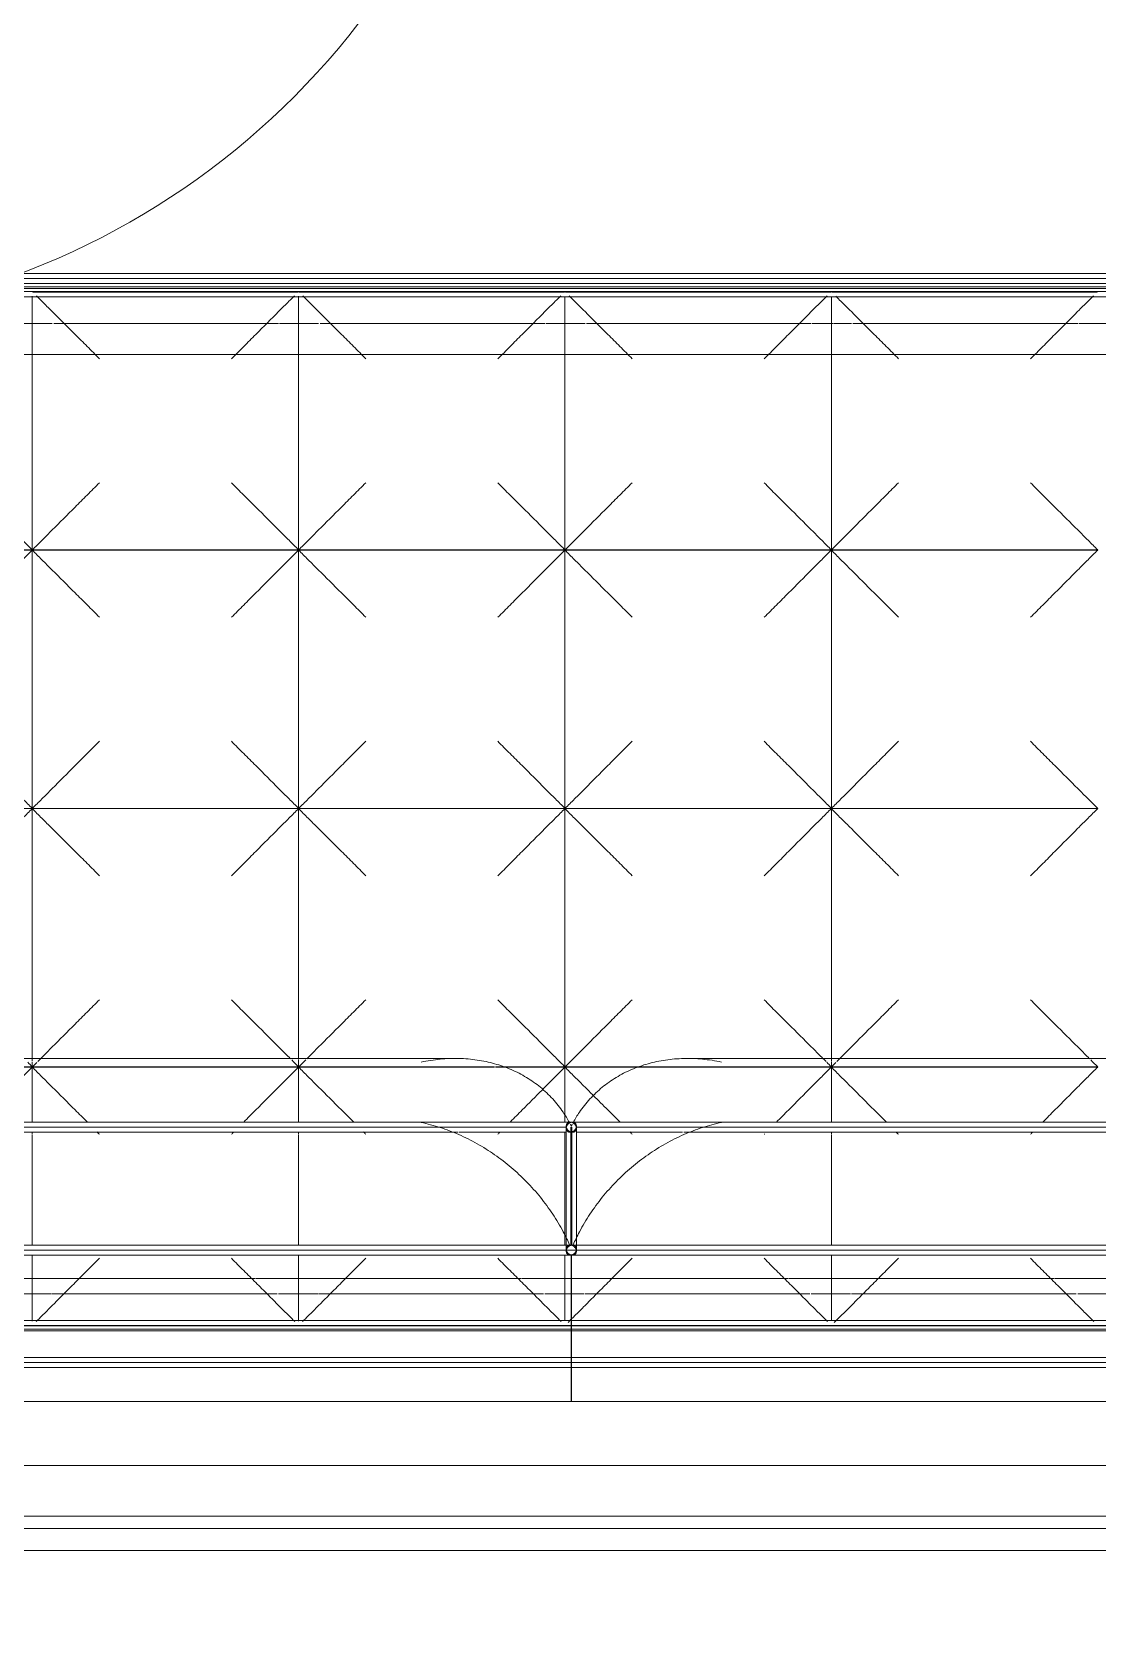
# Model space of a CAD drawing. Header units: inches. Extents: x -2349 to 1043, y -456 to 2193.
# Drawn here: x 763.8 to 796.8, y 285.7 to 335.7 of the extents above; entities that cross this region are included whole.
import ezdxf

# ---------------------------------------------------------------- set-up
doc = ezdxf.new("R2010")
doc.units = ezdxf.units.IN
doc.header["$MEASUREMENT"] = 0
doc.linetypes.add('Dash 1_16_', pattern=[0.125, 0.0625, -0.0625])
for name, color, linetype, lineweight in [('A-DETL', 90, 'Continuous', 9), ('G-ANNO-REVC', 71, 'Continuous', 9), ('I-FURN', 30, 'Continuous', 9)]:
    doc.layers.add(name, color=color, linetype=linetype, lineweight=lineweight)

# ---------------------------------------------------------------- blocks, each defined once
blk = doc.blocks.new('REVIT_SLU235C - REVIT_SLU235C-8105035-7TH FLOOR POWER _ SIGNAL')
at = {"layer": 'I-FURN'}
for p, q in [((36.098, 21.565), (-36.239, 21.565)), ((37.166, 21.155), (-37.415, 21.155)), ((37.113, 21.102), (-37.363, 21.102)), ((-36.239, 21.408), (36.098, 21.408)), ((36.098, 21.408), (-36.239, 21.408)), ((-36.239, 21.25), (36.098, 21.25)), ((-37.1, 20.84), (36.851, 20.84)), ((-36.505, 21.003), (36.363, 21.003)), ((36.363, 21.003), (-36.505, 21.003)), ((-4.25, 21.003), (-12.5, 21.003)), ((-4.25, 21.003), (4, 21.003)), ((-4.25, 13.002), (-4.25, 20.861)), ((-4.25, 13.002), (-4.25, 20.861)), ((3.995, 20.998), (-4.245, 20.998)), ((-4.236, 20.989), (3.986, 20.989)), ((12.25, 21.003), (4, 21.003)), ((4, 20.861), (4, 13.002)), ((4, 20.861), (4, 13.002)), ((12.245, 20.998), (4.005, 20.998)), ((4.014, 20.989), (12.236, 20.989)), ((12.25, 21.003), (20.5, 21.003)), ((12.25, 13.002), (12.25, 20.845)), ((12.25, 13.002), (12.25, 20.845)), ((20.495, 20.998), (12.255, 20.998)), ((12.264, 20.989), (20.486, 20.989)), ((20.5, 21.003), (28.75, 21.003)), ((20.5, 13.002), (20.5, 20.845)), ((20.5, 20.845), (20.5, 13.002)), ((28.745, 20.998), (20.505, 20.998)), ((20.514, 20.989), (28.736, 20.989)), ((-4.839, 20.014), (-3.63, 20.014)), ((-3.63, 20.014), (-4.839, 20.014)), ((-3.587, 20.014), (3.38, 20.014)), ((3.38, 20.014), (-3.587, 20.014)), ((3.411, 20.014), (4.62, 20.014)), ((4.62, 20.014), (3.411, 20.014)), ((4.663, 20.014), (11.63, 20.014)), ((11.63, 20.014), (4.663, 20.014)), ((11.661, 20.014), (12.87, 20.014)), ((12.87, 20.014), (11.661, 20.014)), ((12.913, 20.014), (19.88, 20.014)), ((19.88, 20.014), (12.913, 20.014)), ((19.911, 20.014), (20.565, 20.014)), ((20.565, 20.014), (19.911, 20.014)), ((20.583, 20.014), (21.12, 20.014)), ((21.12, 20.014), (20.583, 20.014)), ((21.163, 20.014), (28.13, 20.014)), ((28.13, 20.014), (21.163, 20.014)), ((28.161, 20.014), (29.37, 20.014)), ((29.37, 20.014), (28.161, 20.014)), ((-36.239, 19.055), (36.025, 19.055)), ((36.025, 19.055), (-36.239, 19.055)), ((-4.25, 13.002), (-12.5, 13.002)), ((-12.5, 12.998), (-4.25, 12.998)), ((4, 13.002), (-4.25, 13.002)), ((-4.25, 4.997), (-4.25, 12.998)), ((-4.25, 12.998), (4, 12.998)), ((-4.25, 12.998), (-4.25, 4.997)), ((12.25, 13.002), (4, 13.002)), ((4, 4.997), (4, 12.998)), ((4, 12.998), (12.25, 12.998)), ((4, 12.998), (4, 4.997)), ((20.5, 13.002), (12.25, 13.002)), ((12.25, 4.997), (12.25, 12.998)), ((12.25, 12.998), (20.5, 12.998)), ((12.25, 12.998), (12.25, 4.997)), ((28.75, 13.002), (20.5, 13.002)), ((20.5, 4.997), (20.5, 12.998)), ((20.5, 12.998), (28.75, 12.998)), ((20.5, 12.998), (20.5, 4.997)), ((-4.25, 4.997), (-12.5, 4.997)), ((-12.5, 4.992), (-4.25, 4.992)), ((4, 4.997), (-4.25, 4.997)), ((-4.25, 4.992), (-4.25, -2.747)), ((-4.25, -2.747), (-4.25, 4.992)), ((-4.25, 4.992), (4, 4.992)), ((12.25, 4.997), (4, 4.997)), ((4, -2.747), (4, 4.992)), ((4, 4.992), (12.25, 4.992)), ((20.5, 4.997), (12.25, 4.997)), ((12.25, 4.992), (12.25, -3.009)), ((20.5, 4.992), (12.25, 4.992)), ((28.75, 4.997), (20.5, 4.997)), ((20.5, -2.747), (20.5, 4.992)), ((20.5, -2.747), (20.5, 4.992)), ((20.5, 4.992), (28.75, 4.992)), ((8.855, -2.746), (-8.855, -2.746)), ((-4.25, -2.747), (-4.25, -2.834)), ((-4.25, -2.834), (-4.25, -2.747)), ((-4.25, -2.857), (-4.25, -3.009)), ((-4.25, -3.009), (-4.25, -2.857)), ((4, -3.009), (4, -2.78)), ((33.747, -2.746), (16.038, -2.746)), ((20.5, -2.835), (20.5, -2.747)), ((20.5, -2.835), (20.5, -2.747)), ((20.5, -3.009), (20.5, -2.857)), ((20.5, -3.009), (20.5, -2.857)), ((-10.314, -3.014), (-4.25, -3.014)), ((-4.25, -3.009), (-10.303, -3.009)), ((4, -3.009), (-4.25, -3.009)), ((-4.25, -3.014), (-4.25, -4.721)), ((4, -3.014), (-4.25, -3.014)), ((-4.25, -3.014), (-4.25, -4.721)), ((10.071, -3.009), (4, -3.009)), ((4, -3.014), (4, -4.726)), ((10.071, -3.014), (4, -3.014)), ((4, -4.726), (4, -3.014)), ((10.303, -3.009), (10.098, -3.009)), ((10.314, -3.014), (10.099, -3.014)), ((12.25, -3.009), (10.303, -3.009)), ((12.25, -3.014), (10.314, -3.014)), ((14.589, -3.009), (12.25, -3.009)), ((12.25, -4.558), (12.25, -3.014)), ((12.25, -3.014), (14.578, -3.014)), ((12.25, -4.558), (12.25, -3.014)), ((14.578, -3.014), (20.5, -3.014)), ((20.5, -3.009), (14.589, -3.009)), ((28.75, -3.009), (20.5, -3.009)), ((20.5, -3.014), (20.5, -4.721)), ((28.75, -3.014), (20.5, -3.014)), ((20.5, -3.014), (20.5, -4.721)), ((-11.593, -4.871), (12.293, -4.871)), ((12.292, -4.875), (-11.592, -4.875)), ((12.336, -4.718), (-7.793, -4.718)), ((12.25, -4.721), (12.25, -4.558)), ((12.25, -4.721), (12.25, -4.558)), ((12.288, -4.908), (12.288, -8.648)), ((12.289, -4.842), (12.289, -8.713)), ((12.478, -4.718), (12.336, -4.718)), ((12.556, -4.718), (12.414, -4.718)), ((12.429, -8.525), (12.429, -4.871)), ((12.446, -8.527), (12.446, -4.875)), ((12.446, -8.153), (12.446, -4.875)), ((12.447, -4.875), (12.447, -8.527)), ((12.447, -4.875), (12.447, -8.149)), ((12.464, -4.871), (12.464, -8.525)), ((17.093, -4.718), (12.556, -4.718)), ((12.6, -4.871), (37.185, -4.871)), ((37.185, -4.875), (12.6, -4.875)), ((12.603, -8.713), (12.603, -4.842)), ((12.604, -8.648), (12.604, -4.908)), ((37.229, -4.718), (17.099, -4.718)), ((-8.963, -5.033), (8.926, -5.033)), ((-4.25, -5.019), (-4.25, -5.083)), ((-4.25, -5.019), (-4.25, -5.083)), ((-4.25, -5.105), (-4.25, -8.527)), ((-4.25, -5.105), (-4.25, -8.527)), ((4, -5.025), (4, -5.083)), ((4, -5.083), (4, -5.025)), ((4, -5.105), (4, -8.531)), ((4, -8.531), (4, -5.105)), ((8.963, -5.033), (12.294, -5.033)), ((12.25, -8.527), (12.25, -5.025)), ((12.25, -8.527), (12.25, -5.025)), ((12.599, -5.033), (15.893, -5.033)), ((15.929, -5.033), (33.818, -5.033)), ((20.5, -5.019), (20.5, -5.083)), ((20.5, -5.019), (20.5, -5.083)), ((20.5, -5.105), (20.5, -8.527)), ((20.5, -5.105), (20.5, -8.527)), ((12.446, -8.527), (12.446, -8.153)), ((12.447, -8.149), (12.447, -8.527)), ((-12.478, -8.838), (12.478, -8.838)), ((12.413, -8.523), (-12.413, -8.523)), ((-12.294, -8.681), (12.294, -8.681)), ((12.293, -8.685), (-12.293, -8.685)), ((-4.25, -8.825), (-4.25, -9.737)), ((-4.25, -8.825), (-4.25, -9.737)), ((4, -8.831), (4, -9.737)), ((4, -9.737), (4, -8.831)), ((12.25, -9.737), (12.25, -8.831)), ((12.25, -9.737), (12.25, -8.831)), ((12.464, -8.685), (12.293, -8.685)), ((12.294, -8.681), (12.431, -8.681)), ((12.414, -8.838), (37.371, -8.838)), ((12.599, -8.685), (12.429, -8.685)), ((12.446, -9.56), (12.446, -8.831)), ((12.446, -8.831), (12.446, -13.366)), ((12.447, -8.831), (12.447, -13.366)), ((12.447, -8.831), (12.447, -9.56)), ((12.462, -8.681), (12.599, -8.681)), ((37.305, -8.523), (12.48, -8.523)), ((12.599, -8.681), (37.338, -8.681)), ((37.356, -8.685), (12.599, -8.685)), ((20.5, -8.825), (20.5, -9.737)), ((20.5, -8.825), (20.5, -9.737)), ((-5.578, -9.56), (-2.937, -9.56)), ((-4.25, -9.737), (-4.25, -10.886)), ((-4.25, -9.737), (-4.25, -10.886)), ((-2.922, -9.56), (2.651, -9.56)), ((2.672, -9.56), (5.313, -9.56)), ((4, -9.737), (4, -10.886)), ((4, -10.886), (4, -9.737)), ((5.328, -9.56), (10.901, -9.56)), ((10.922, -9.56), (12.446, -9.56)), ((12.25, -10.875), (12.25, -9.737)), ((12.25, -10.875), (12.25, -9.737)), ((12.446, -9.56), (12.446, -9.624)), ((12.446, -9.624), (12.446, -11.267)), ((12.447, -9.624), (12.447, -9.56)), ((12.447, -9.56), (13.563, -9.56)), ((12.447, -11.267), (12.447, -9.624)), ((13.578, -9.56), (19.151, -9.56)), ((19.172, -9.56), (21.813, -9.56)), ((20.5, -9.737), (20.5, -10.874)), ((20.5, -9.737), (20.5, -10.874)), ((21.828, -9.56), (27.401, -9.56)), ((27.422, -9.56), (30.063, -9.56)), ((-4.87, -10.039), (-3.66, -10.039)), ((-4.87, -10.039), (-3.66, -10.039)), ((-3.63, -10.039), (3.338, -10.039)), ((-3.63, -10.039), (3.338, -10.039)), ((3.38, -10.039), (4.59, -10.039)), ((3.38, -10.039), (4.59, -10.039)), ((4.62, -10.039), (11.588, -10.039)), ((4.62, -10.039), (11.588, -10.039)), ((11.63, -10.039), (12.446, -10.039)), ((11.63, -10.039), (12.446, -10.039)), ((12.447, -10.039), (12.84, -10.039)), ((12.447, -10.039), (12.84, -10.039)), ((12.87, -10.039), (19.838, -10.039)), ((12.87, -10.039), (19.838, -10.039)), ((19.88, -10.039), (21.09, -10.039)), ((19.88, -10.039), (21.09, -10.039)), ((21.12, -10.039), (28.088, -10.039)), ((21.12, -10.039), (28.088, -10.039)), ((28.13, -10.039), (29.34, -10.039)), ((28.13, -10.039), (29.34, -10.039)), ((12.446, -10.865), (-12.446, -10.865)), ((36.851, -10.865), (12.447, -10.865)), ((-4.25, -11.015), (-12.446, -11.015)), ((12.446, -11.015), (-12.446, -11.015)), ((-12.446, -11.023), (12.446, -11.023)), ((-12.446, -11.127), (12.446, -11.127)), ((-12.446, -11.18), (12.446, -11.18)), ((4, -11.015), (-4.25, -11.015)), ((12.25, -11.015), (4, -11.015)), ((12.446, -11.015), (12.25, -11.015)), ((12.446, -11.267), (12.446, -12.015)), ((20.5, -11.015), (12.447, -11.015)), ((37.001, -11.015), (12.447, -11.015)), ((12.447, -11.023), (37.008, -11.023)), ((12.447, -11.127), (37.113, -11.127)), ((12.447, -11.18), (37.166, -11.18)), ((12.447, -12.015), (12.447, -11.267)), ((28.75, -11.015), (20.5, -11.015)), ((12.446, -12.004), (-12.446, -12.004)), ((37.338, -12.004), (12.447, -12.004)), ((12.446, -12.162), (-12.446, -12.162)), ((-12.446, -12.319), (12.446, -12.319)), ((12.446, -12.245), (12.446, -13.366)), ((37.338, -12.162), (12.447, -12.162)), ((12.447, -13.366), (12.447, -12.245)), ((12.447, -12.319), (37.338, -12.319)), ((12.446, -13.366), (-12.446, -13.366)), ((37.338, -13.366), (12.447, -13.366)), ((43.451, -15.353), (-43.593, -15.353)), ((-43.473, -15.353), (43.331, -15.353)), ((45.017, -16.92), (-45.159, -16.92)), ((-45.159, -16.92), (45.017, -16.92)), ((-45.541, -17.302), (45.4, -17.302)), ((-43.473, -17.302), (43.331, -17.302)), ((-46.219, -17.98), (46.077, -17.98))]:
    blk.add_line(p, q, dxfattribs=at)
for points, knots in [([(-2.168, 18.922), (-2.295, 19.051), (-2.549, 19.307), (-3.049, 19.8), (-3.526, 20.281), (-3.91, 20.661), (-4.068, 20.819), (-4.123, 20.874)], [0, 0, 0, 0, 0.1666667, 0.3333333, 0.6666667, 0.8333333, 0.9264361, 0.9264361, 0.9264361, 0.9264361]), ([(1.919, 18.922), (2.048, 19.049), (2.303, 19.303), (2.796, 19.802), (3.278, 20.279), (3.657, 20.664), (3.815, 20.821), (3.871, 20.876)], [0, 0, 0, 0, 0.1666667, 0.3333333, 0.6666667, 0.8333333, 0.9264361, 0.9264361, 0.9264361, 0.9264361]), ([(6.082, 18.922), (5.955, 19.051), (5.701, 19.307), (5.201, 19.8), (4.724, 20.281), (4.34, 20.661), (4.182, 20.819), (4.127, 20.874)], [0, 0, 0, 0, 0.1666667, 0.3333333, 0.6666667, 0.8333333, 0.9264361, 0.9264361, 0.9264361, 0.9264361]), ([(10.169, 18.922), (10.298, 19.049), (10.553, 19.303), (11.046, 19.802), (11.528, 20.279), (11.907, 20.664), (12.065, 20.821), (12.121, 20.876)], [0, 0, 0, 0, 0.1666667, 0.3333333, 0.6666667, 0.8333333, 0.9264361, 0.9264361, 0.9264361, 0.9264361]), ([(14.332, 18.922), (14.205, 19.051), (13.951, 19.307), (13.451, 19.8), (12.974, 20.281), (12.59, 20.661), (12.432, 20.819), (12.377, 20.874)], [0, 0, 0, 0, 0.1666667, 0.3333333, 0.6666667, 0.8333333, 0.9264361, 0.9264361, 0.9264361, 0.9264361]), ([(18.419, 18.922), (18.548, 19.049), (18.803, 19.303), (19.296, 19.802), (19.778, 20.279), (20.157, 20.664), (20.315, 20.821), (20.371, 20.876)], [0, 0, 0, 0, 0.1666667, 0.3333333, 0.6666667, 0.8333333, 0.9264361, 0.9264361, 0.9264361, 0.9264361]), ([(22.582, 18.922), (22.455, 19.051), (22.201, 19.307), (21.701, 19.8), (21.224, 20.281), (20.845, 20.655), (20.693, 20.808), (20.643, 20.858)], [0, 0, 0, 0, 0.1666667, 0.3333333, 0.6666667, 0.8333333, 0.9176712, 0.9176712, 0.9176712, 0.9176712]), ([(26.669, 18.922), (26.798, 19.049), (27.053, 19.303), (27.546, 19.802), (28.028, 20.279), (28.407, 20.664), (28.565, 20.821), (28.621, 20.876)], [0, 0, 0, 0, 0.1666667, 0.3333333, 0.6666667, 0.8333333, 0.9264361, 0.9264361, 0.9264361, 0.9264361]), ([(-6.331, 15.084), (-6.205, 14.955), (-5.951, 14.699), (-5.451, 14.206), (-4.974, 13.724), (-4.542, 13.298), (-4.344, 13.098), (-4.25, 13.002)], [0, 0, 0, 0, 0.166667, 0.333333, 0.666667, 0.833333, 1, 1, 1, 1]), ([(-4.25, 13.002), (-4.154, 13.096), (-3.954, 13.294), (-3.528, 13.727), (-3.046, 14.204), (-2.553, 14.703), (-2.298, 14.957), (-2.168, 15.084)], [-1, -1, -1, -1, -0.833333, -0.666667, -0.333333, -0.166667, 0, 0, 0, 0]), ([(1.919, 15.084), (2.045, 14.955), (2.299, 14.699), (2.799, 14.206), (3.276, 13.724), (3.708, 13.298), (3.906, 13.098), (4, 13.002)], [0, 0, 0, 0, 0.166667, 0.333333, 0.666667, 0.833333, 1, 1, 1, 1]), ([(4, 13.002), (4.096, 13.096), (4.296, 13.294), (4.722, 13.727), (5.204, 14.204), (5.697, 14.703), (5.952, 14.957), (6.082, 15.084)], [-1, -1, -1, -1, -0.833333, -0.666667, -0.333333, -0.166667, 0, 0, 0, 0]), ([(10.169, 15.084), (10.295, 14.955), (10.549, 14.699), (11.049, 14.206), (11.526, 13.724), (11.958, 13.298), (12.156, 13.098), (12.25, 13.002)], [0, 0, 0, 0, 0.166667, 0.333333, 0.666667, 0.833333, 1, 1, 1, 1]), ([(12.25, 13.002), (12.346, 13.096), (12.546, 13.294), (12.972, 13.727), (13.454, 14.204), (13.947, 14.703), (14.202, 14.957), (14.332, 15.084)], [-1, -1, -1, -1, -0.833333, -0.666667, -0.333333, -0.166667, 0, 0, 0, 0]), ([(18.419, 15.084), (18.545, 14.955), (18.799, 14.699), (19.299, 14.206), (19.776, 13.724), (20.208, 13.298), (20.406, 13.098), (20.5, 13.002)], [0, 0, 0, 0, 0.166667, 0.333333, 0.666667, 0.833333, 1, 1, 1, 1]), ([(20.5, 13.002), (20.596, 13.096), (20.796, 13.294), (21.222, 13.727), (21.704, 14.204), (22.197, 14.703), (22.452, 14.957), (22.582, 15.084)], [-1, -1, -1, -1, -0.833333, -0.666667, -0.333333, -0.166667, 0, 0, 0, 0]), ([(26.669, 15.084), (26.795, 14.955), (27.049, 14.699), (27.549, 14.206), (28.026, 13.724), (28.458, 13.298), (28.656, 13.098), (28.75, 13.002)], [0, 0, 0, 0, 0.166667, 0.333333, 0.666667, 0.833333, 1, 1, 1, 1]), ([(-6.331, 10.916), (-6.202, 11.043), (-5.947, 11.297), (-5.454, 11.797), (-4.972, 12.273), (-4.546, 12.706), (-4.346, 12.904), (-4.25, 12.998)], [0, 0, 0, 0, 0.166667, 0.333333, 0.666667, 0.833333, 1, 1, 1, 1]), ([(-2.168, 10.916), (-2.295, 11.046), (-2.549, 11.301), (-3.049, 11.794), (-3.526, 12.276), (-3.958, 12.702), (-4.156, 12.902), (-4.25, 12.998)], [0, 0, 0, 0, 0.166667, 0.333333, 0.666667, 0.833333, 1, 1, 1, 1]), ([(1.919, 10.916), (2.048, 11.043), (2.303, 11.297), (2.796, 11.797), (3.278, 12.273), (3.704, 12.706), (3.904, 12.904), (4, 12.998)], [0, 0, 0, 0, 0.166667, 0.333333, 0.666667, 0.833333, 1, 1, 1, 1]), ([(6.082, 10.916), (5.955, 11.046), (5.701, 11.301), (5.201, 11.794), (4.724, 12.276), (4.292, 12.702), (4.094, 12.902), (4, 12.998)], [0, 0, 0, 0, 0.166667, 0.333333, 0.666667, 0.833333, 1, 1, 1, 1]), ([(10.169, 10.916), (10.298, 11.043), (10.553, 11.297), (11.046, 11.797), (11.528, 12.273), (11.954, 12.706), (12.154, 12.904), (12.25, 12.998)], [0, 0, 0, 0, 0.166667, 0.333333, 0.666667, 0.833333, 1, 1, 1, 1]), ([(14.332, 10.916), (14.205, 11.046), (13.951, 11.301), (13.451, 11.794), (12.974, 12.276), (12.542, 12.702), (12.344, 12.902), (12.25, 12.998)], [0, 0, 0, 0, 0.166667, 0.333333, 0.666667, 0.833333, 1, 1, 1, 1]), ([(18.419, 10.916), (18.548, 11.043), (18.803, 11.297), (19.296, 11.797), (19.778, 12.273), (20.204, 12.706), (20.404, 12.904), (20.5, 12.998)], [0, 0, 0, 0, 0.166667, 0.333333, 0.666667, 0.833333, 1, 1, 1, 1]), ([(22.582, 10.916), (22.455, 11.046), (22.201, 11.301), (21.701, 11.794), (21.224, 12.276), (20.792, 12.702), (20.594, 12.902), (20.5, 12.998)], [0, 0, 0, 0, 0.166667, 0.333333, 0.666667, 0.833333, 1, 1, 1, 1]), ([(26.669, 10.916), (26.798, 11.043), (27.053, 11.297), (27.546, 11.797), (28.028, 12.273), (28.454, 12.706), (28.654, 12.904), (28.75, 12.998)], [0, 0, 0, 0, 0.166667, 0.333333, 0.666667, 0.833333, 1, 1, 1, 1]), ([(-6.331, 7.078), (-6.205, 6.949), (-5.951, 6.694), (-5.451, 6.201), (-4.974, 5.719), (-4.542, 5.292), (-4.344, 5.093), (-4.25, 4.997)], [0, 0, 0, 0, 0.166667, 0.333333, 0.666667, 0.833333, 1, 1, 1, 1]), ([(-4.25, 4.997), (-4.154, 5.091), (-3.954, 5.289), (-3.528, 5.721), (-3.046, 6.198), (-2.553, 6.698), (-2.298, 6.951), (-2.168, 7.078)], [-1, -1, -1, -1, -0.833333, -0.666667, -0.333333, -0.166667, 0, 0, 0, 0]), ([(1.919, 7.078), (2.045, 6.949), (2.299, 6.694), (2.799, 6.201), (3.276, 5.719), (3.708, 5.292), (3.906, 5.093), (4, 4.997)], [0, 0, 0, 0, 0.166667, 0.333333, 0.666667, 0.833333, 1, 1, 1, 1]), ([(4, 4.997), (4.096, 5.091), (4.296, 5.289), (4.722, 5.721), (5.204, 6.198), (5.697, 6.698), (5.952, 6.951), (6.082, 7.078)], [-1, -1, -1, -1, -0.833333, -0.666667, -0.333333, -0.166667, 0, 0, 0, 0]), ([(10.169, 7.078), (10.295, 6.949), (10.549, 6.694), (11.049, 6.201), (11.526, 5.719), (11.958, 5.292), (12.156, 5.093), (12.25, 4.997)], [0, 0, 0, 0, 0.166667, 0.333333, 0.666667, 0.833333, 1, 1, 1, 1]), ([(12.25, 4.997), (12.346, 5.091), (12.546, 5.289), (12.972, 5.721), (13.454, 6.198), (13.947, 6.698), (14.202, 6.951), (14.332, 7.078)], [-1, -1, -1, -1, -0.833333, -0.666667, -0.333333, -0.166667, 0, 0, 0, 0]), ([(18.419, 7.078), (18.545, 6.949), (18.799, 6.694), (19.299, 6.201), (19.776, 5.719), (20.208, 5.292), (20.406, 5.093), (20.5, 4.997)], [0, 0, 0, 0, 0.166667, 0.333333, 0.666667, 0.833333, 1, 1, 1, 1]), ([(20.5, 4.997), (20.596, 5.091), (20.796, 5.289), (21.222, 5.721), (21.704, 6.198), (22.197, 6.698), (22.452, 6.951), (22.582, 7.078)], [-1, -1, -1, -1, -0.833333, -0.666667, -0.333333, -0.166667, 0, 0, 0, 0]), ([(26.669, 7.078), (26.795, 6.949), (27.049, 6.694), (27.549, 6.201), (28.026, 5.719), (28.458, 5.292), (28.656, 5.093), (28.75, 4.997)], [0, 0, 0, 0, 0.166667, 0.333333, 0.666667, 0.833333, 1, 1, 1, 1]), ([(-6.331, 2.911), (-6.202, 3.037), (-5.947, 3.291), (-5.454, 3.791), (-4.972, 4.268), (-4.546, 4.7), (-4.346, 4.898), (-4.25, 4.992)], [0, 0, 0, 0, 0.166667, 0.333333, 0.666667, 0.833333, 1, 1, 1, 1]), ([(-2.168, 2.911), (-2.295, 3.04), (-2.549, 3.295), (-3.049, 3.788), (-3.526, 4.27), (-3.958, 4.696), (-4.156, 4.896), (-4.25, 4.992)], [0, 0, 0, 0, 0.166667, 0.333333, 0.666667, 0.833333, 1, 1, 1, 1]), ([(1.919, 2.911), (2.048, 3.037), (2.303, 3.291), (2.796, 3.791), (3.278, 4.268), (3.704, 4.7), (3.904, 4.898), (4, 4.992)], [0, 0, 0, 0, 0.166667, 0.333333, 0.666667, 0.833333, 1, 1, 1, 1]), ([(6.082, 2.911), (5.955, 3.04), (5.701, 3.295), (5.201, 3.788), (4.724, 4.27), (4.292, 4.696), (4.094, 4.896), (4, 4.992)], [0, 0, 0, 0, 0.166667, 0.333333, 0.666667, 0.833333, 1, 1, 1, 1]), ([(10.169, 2.911), (10.298, 3.037), (10.553, 3.291), (11.046, 3.791), (11.528, 4.268), (11.954, 4.7), (12.154, 4.898), (12.25, 4.992)], [0, 0, 0, 0, 0.166667, 0.333333, 0.666667, 0.833333, 1, 1, 1, 1]), ([(14.332, 2.911), (14.205, 3.04), (13.951, 3.295), (13.451, 3.788), (12.974, 4.27), (12.542, 4.696), (12.344, 4.896), (12.25, 4.992)], [0, 0, 0, 0, 0.166667, 0.333333, 0.666667, 0.833333, 1, 1, 1, 1]), ([(18.419, 2.911), (18.548, 3.037), (18.803, 3.291), (19.296, 3.791), (19.778, 4.268), (20.204, 4.7), (20.404, 4.898), (20.5, 4.992)], [0, 0, 0, 0, 0.166667, 0.333333, 0.666667, 0.833333, 1, 1, 1, 1]), ([(22.582, 2.911), (22.455, 3.04), (22.201, 3.295), (21.701, 3.788), (21.224, 4.27), (20.792, 4.696), (20.594, 4.896), (20.5, 4.992)], [0, 0, 0, 0, 0.166667, 0.333333, 0.666667, 0.833333, 1, 1, 1, 1]), ([(26.669, 2.911), (26.798, 3.037), (27.053, 3.291), (27.546, 3.791), (28.028, 4.268), (28.454, 4.7), (28.654, 4.898), (28.75, 4.992)], [0, 0, 0, 0, 0.166667, 0.333333, 0.666667, 0.833333, 1, 1, 1, 1]), ([(-3.999, -2.76), (-3.983, -2.744), (-3.864, -2.626), (-3.528, -2.285), (-3.046, -1.808), (-2.553, -1.308), (-2.298, -1.054), (-2.168, -0.927)], [-0.859117, -0.859117, -0.859117, -0.859117, -0.8333333, -0.6666667, -0.3333333, -0.1666667, 0, 0, 0, 0]), ([(1.919, -0.927), (2.045, -1.057), (2.299, -1.312), (2.799, -1.805), (3.276, -2.287), (3.617, -2.623), (3.736, -2.742), (3.751, -2.758)], [0, 0, 0, 0, 0.1666667, 0.3333333, 0.6666667, 0.8333333, 0.859117, 0.859117, 0.859117, 0.859117]), ([(4.251, -2.76), (4.267, -2.744), (4.386, -2.626), (4.722, -2.285), (5.204, -1.808), (5.697, -1.308), (5.952, -1.054), (6.082, -0.927)], [-0.859117, -0.859117, -0.859117, -0.859117, -0.8333333, -0.6666667, -0.3333333, -0.1666667, 0, 0, 0, 0]), ([(10.169, -0.927), (10.295, -1.057), (10.549, -1.312), (11.049, -1.805), (11.526, -2.287), (11.958, -2.713), (12.156, -2.913), (12.25, -3.009)], [0, 0, 0, 0, 0.166667, 0.333333, 0.666667, 0.833333, 1, 1, 1, 1]), ([(12.25, -3.009), (12.346, -2.915), (12.546, -2.717), (12.972, -2.285), (13.454, -1.808), (13.947, -1.308), (14.202, -1.054), (14.332, -0.927)], [-1, -1, -1, -1, -0.833333, -0.666667, -0.333333, -0.166667, 0, 0, 0, 0]), ([(18.419, -0.927), (18.545, -1.057), (18.799, -1.312), (19.299, -1.805), (19.776, -2.287), (20.117, -2.623), (20.236, -2.742), (20.251, -2.758)], [0, 0, 0, 0, 0.1666667, 0.3333333, 0.6666667, 0.8333333, 0.859117, 0.859117, 0.859117, 0.859117]), ([(20.751, -2.76), (20.767, -2.744), (20.886, -2.626), (21.222, -2.285), (21.704, -1.808), (22.197, -1.308), (22.452, -1.054), (22.582, -0.927)], [-0.859117, -0.859117, -0.859117, -0.859117, -0.8333333, -0.6666667, -0.3333333, -0.1666667, 0, 0, 0, 0]), ([(26.669, -0.927), (26.795, -1.057), (27.049, -1.312), (27.549, -1.805), (28.026, -2.287), (28.367, -2.623), (28.486, -2.742), (28.501, -2.758)], [0, 0, 0, 0, 0.1666667, 0.3333333, 0.6666667, 0.8333333, 0.859117, 0.859117, 0.859117, 0.859117]), ([(12.385, -4.723), (12.326, -4.616), (12.169, -4.362), (11.879, -3.991), (11.496, -3.629), (11.136, -3.375), (10.828, -3.201), (10.584, -3.087), (10.331, -2.988), (10.072, -2.906), (9.806, -2.84), (9.438, -2.775), (8.965, -2.735), (8.389, -2.757), (7.993, -2.816), (7.793, -2.857)], [-0.9687186, -0.9687186, -0.9687186, -0.9687186, -0.9, -0.8, -0.7, -0.6, -0.55, -0.5, -0.45, -0.4, -0.35, -0.3, -0.2, -0.1, 0, 0, 0, 0]), ([(17.099, -2.857), (16.902, -2.815), (16.509, -2.756), (15.926, -2.736), (15.454, -2.775), (15.088, -2.84), (14.82, -2.906), (14.56, -2.989), (14.308, -3.087), (14.066, -3.201), (13.833, -3.332), (13.612, -3.477), (13.333, -3.69), (13.014, -3.991), (12.721, -4.362), (12.565, -4.617), (12.506, -4.724)], [0, 0, 0, 0, 0.1, 0.2, 0.3, 0.35, 0.4, 0.45, 0.5, 0.55, 0.6, 0.65, 0.7, 0.8, 0.9, 0.9687186, 0.9687186, 0.9687186, 0.9687186]), ([(-5.952, -4.718), (-5.951, -4.717), (-5.824, -4.591), (-5.454, -4.215), (-4.972, -3.738), (-4.546, -3.306), (-4.346, -3.107), (-4.25, -3.014)], [0.1655119, 0.1655119, 0.1655119, 0.1655119, 0.1666667, 0.3333333, 0.6666667, 0.8333333, 1, 1, 1, 1]), ([(-2.538, -4.723), (-2.541, -4.719), (-2.671, -4.591), (-3.049, -4.217), (-3.526, -3.736), (-3.958, -3.309), (-4.156, -3.11), (-4.25, -3.014)], [0.162329, 0.162329, 0.162329, 0.162329, 0.1666667, 0.3333333, 0.6666667, 0.8333333, 1, 1, 1, 1]), ([(2.291, -4.725), (2.294, -4.722), (2.423, -4.593), (2.796, -4.215), (3.278, -3.738), (3.704, -3.306), (3.904, -3.107), (4, -3.014)], [0.162329, 0.162329, 0.162329, 0.162329, 0.1666667, 0.3333333, 0.6666667, 0.8333333, 1, 1, 1, 1]), ([(5.708, -4.719), (5.706, -4.717), (5.578, -4.589), (5.201, -4.217), (4.724, -3.736), (4.292, -3.309), (4.094, -3.11), (4, -3.014)], [0.1638666, 0.1638666, 0.1638666, 0.1638666, 0.1666667, 0.3333333, 0.6666667, 0.8333333, 1, 1, 1, 1]), ([(11.541, -3.723), (11.571, -3.693), (11.713, -3.55), (11.954, -3.306), (12.154, -3.107), (12.25, -3.014)], [0.6226591, 0.6226591, 0.6226591, 0.6226591, 0.6666667, 0.8333333, 1, 1, 1, 1]), ([(13.132, -3.896), (13.043, -3.806), (12.841, -3.604), (12.542, -3.309), (12.344, -3.11), (12.25, -3.014)], [0.5394286, 0.5394286, 0.5394286, 0.5394286, 0.6666667, 0.8333333, 1, 1, 1, 1]), ([(18.798, -4.718), (18.799, -4.717), (18.926, -4.591), (19.296, -4.215), (19.778, -3.738), (20.204, -3.306), (20.404, -3.107), (20.5, -3.014)], [0.1655119, 0.1655119, 0.1655119, 0.1655119, 0.1666667, 0.3333333, 0.6666667, 0.8333333, 1, 1, 1, 1]), ([(22.212, -4.723), (22.209, -4.719), (22.079, -4.591), (21.701, -4.217), (21.224, -3.736), (20.792, -3.309), (20.594, -3.11), (20.5, -3.014)], [0.162329, 0.162329, 0.162329, 0.162329, 0.1666667, 0.3333333, 0.6666667, 0.8333333, 1, 1, 1, 1]), ([(27.041, -4.725), (27.044, -4.722), (27.173, -4.593), (27.546, -4.215), (28.028, -3.738), (28.454, -3.306), (28.654, -3.107), (28.75, -3.014)], [0.162329, 0.162329, 0.162329, 0.162329, 0.1666667, 0.3333333, 0.6666667, 0.8333333, 1, 1, 1, 1]), ([(10.562, -4.704), (10.684, -4.582), (11.018, -4.243), (11.341, -3.923), (11.54, -3.724)], [0.1716316, 0.1716316, 0.1716316, 0.1716316, 0.3333333, 0.6226591, 0.6226591, 0.6226591, 0.6226591]), ([(13.955, -4.715), (13.954, -4.714), (13.827, -4.588), (13.546, -4.311), (13.279, -4.042), (13.134, -3.898)], [0.1655119, 0.1655119, 0.1655119, 0.1655119, 0.1666667, 0.3333333, 0.5394286, 0.5394286, 0.5394286, 0.5394286]), ([(7.793, -4.728), (7.99, -4.77), (8.384, -4.874), (8.966, -5.094), (9.438, -5.33), (9.805, -5.548), (10.072, -5.725), (10.333, -5.915), (10.584, -6.119), (10.827, -6.334), (11.059, -6.561), (11.28, -6.798), (11.56, -7.127), (11.878, -7.561), (12.175, -8.059), (12.334, -8.384), (12.394, -8.522)], [0, 0, 0, 0, 0.1, 0.2, 0.3, 0.35, 0.4, 0.45, 0.5, 0.55, 0.6, 0.65, 0.7, 0.8, 0.9, 0.9717823, 0.9717823, 0.9717823, 0.9717823]), ([(12.288, -4.908), (12.288, -4.894), (12.291, -4.874), (12.3, -4.846), (12.309, -4.826), (12.318, -4.81), (12.327, -4.798), (12.336, -4.786), (12.349, -4.772), (12.361, -4.763), (12.367, -4.758)], [0, 0, 0, 0, 0.0833333, 0.125, 0.1666667, 0.2083333, 0.2291667, 0.25, 0.2916667, 0.3333333, 0.3333333, 0.3333333, 0.3333333]), ([(12.405, -5.032), (12.402, -5.032), (12.395, -5.032), (12.385, -5.03), (12.376, -5.028), (12.367, -5.025), (12.358, -5.021), (12.347, -5.016), (12.336, -5.009), (12.327, -5.001), (12.318, -4.993), (12.309, -4.981), (12.3, -4.965), (12.291, -4.941), (12.288, -4.921), (12.288, -4.908)], [0.5833333, 0.5833333, 0.5833333, 0.5833333, 0.6041667, 0.625, 0.6458333, 0.6666667, 0.6875, 0.7083333, 0.75, 0.7708333, 0.7916667, 0.8333333, 0.875, 0.9166667, 1, 1, 1, 1]), ([(12.368, -4.725), (12.365, -4.726), (12.359, -4.729), (12.348, -4.734), (12.338, -4.741), (12.328, -4.749), (12.32, -4.757), (12.31, -4.769), (12.301, -4.786), (12.292, -4.809), (12.289, -4.829), (12.289, -4.842)], [0.6666667, 0.6666667, 0.6666667, 0.6666667, 0.6875, 0.7083333, 0.75, 0.7708333, 0.7916667, 0.8333333, 0.875, 0.9166667, 1, 1, 1, 1]), ([(12.311, -4.924), (12.314, -4.93), (12.32, -4.94), (12.328, -4.952), (12.333, -4.958), (12.336, -4.961)], [0.16666667, 0.16666667, 0.16666667, 0.16666667, 0.20833333, 0.22916667, 0.25, 0.25, 0.25, 0.25]), ([(12.336, -4.961), (12.34, -4.967), (12.351, -4.978), (12.365, -4.99), (12.377, -4.999), (12.387, -5.005), (12.396, -5.011), (12.403, -5.014), (12.406, -5.015)], [0.25, 0.25, 0.25, 0.25, 0.2916667, 0.3333333, 0.3541667, 0.375, 0.3958333, 0.4166667, 0.4166667, 0.4166667, 0.4166667]), ([(12.447, -4.721), (12.443, -4.72), (12.437, -4.719), (12.426, -4.718), (12.419, -4.718), (12.415, -4.718), (12.414, -4.718)], [0.5, 0.5, 0.5, 0.5, 0.52083333, 0.54166667, 0.5625, 0.56666667, 0.56666667, 0.56666667, 0.56666667]), ([(12.446, -4.721), (12.449, -4.72), (12.456, -4.719), (12.466, -4.718), (12.474, -4.718), (12.478, -4.718), (12.478, -4.718)], [0.5, 0.5, 0.5, 0.5, 0.52083333, 0.54166667, 0.5625, 0.56666667, 0.56666667, 0.56666667, 0.56666667]), ([(12.598, -4.883), (12.596, -4.89), (12.591, -4.904), (12.582, -4.924), (12.573, -4.94), (12.564, -4.952), (12.555, -4.964), (12.542, -4.978), (12.527, -4.99), (12.515, -4.999), (12.506, -5.005), (12.496, -5.01), (12.486, -5.015), (12.476, -5.02), (12.466, -5.024), (12.456, -5.027), (12.449, -5.028), (12.446, -5.029)], [0.0833333, 0.0833333, 0.0833333, 0.0833333, 0.125, 0.1666667, 0.2083333, 0.2291667, 0.25, 0.2916667, 0.3333333, 0.3541667, 0.375, 0.3958333, 0.4166667, 0.4375, 0.4583333, 0.4791667, 0.5, 0.5, 0.5, 0.5]), ([(17.099, -4.728), (16.899, -4.769), (16.503, -4.873), (15.928, -5.094), (15.455, -5.33), (15.087, -5.548), (14.82, -5.725), (14.561, -5.915), (14.308, -6.119), (14.065, -6.334), (13.833, -6.561), (13.613, -6.798), (13.332, -7.127), (13.013, -7.561), (12.72, -8.059), (12.561, -8.385), (12.499, -8.522)], [0, 0, 0, 0, 0.1, 0.2, 0.3, 0.35, 0.4, 0.45, 0.5, 0.55, 0.6, 0.65, 0.7, 0.8, 0.9, 0.9717759, 0.9717759, 0.9717759, 0.9717759]), ([(12.524, -4.725), (12.527, -4.726), (12.533, -4.729), (12.544, -4.734), (12.552, -4.739), (12.557, -4.743)], [0.66666667, 0.66666667, 0.66666667, 0.66666667, 0.6875, 0.70833333, 0.75, 0.75, 0.75, 0.75]), ([(12.604, -4.908), (12.604, -4.894), (12.602, -4.874), (12.593, -4.846), (12.584, -4.826), (12.574, -4.81), (12.565, -4.798), (12.556, -4.786), (12.543, -4.772), (12.532, -4.763), (12.526, -4.758)], [0, 0, 0, 0, 0.0833333, 0.125, 0.1666667, 0.2083333, 0.2291667, 0.25, 0.2916667, 0.3333333, 0.3333333, 0.3333333, 0.3333333]), ([(12.557, -4.743), (12.559, -4.745), (12.564, -4.749), (12.573, -4.757), (12.582, -4.769), (12.591, -4.786), (12.596, -4.797), (12.598, -4.804)], [0.75, 0.75, 0.75, 0.75, 0.7708333, 0.7916667, 0.8333333, 0.875, 0.9166667, 0.9166667, 0.9166667, 0.9166667]), ([(12.558, -5.007), (12.561, -5.005), (12.565, -5.001), (12.574, -4.993), (12.58, -4.986), (12.583, -4.98)], [0.75, 0.75, 0.75, 0.75, 0.77083333, 0.79166667, 0.83333333, 0.83333333, 0.83333333, 0.83333333]), ([(12.446, -5.029), (12.442, -5.03), (12.435, -5.031), (12.425, -5.032), (12.418, -5.033), (12.413, -5.033), (12.413, -5.033)], [0.5, 0.5, 0.5, 0.5, 0.52083333, 0.54166667, 0.5625, 0.56666667, 0.56666667, 0.56666667, 0.56666667]), ([(12.447, -5.029), (12.45, -5.03), (12.457, -5.031), (12.467, -5.032), (12.475, -5.033), (12.479, -5.033), (12.48, -5.033)], [0.5, 0.5, 0.5, 0.5, 0.52083333, 0.54166667, 0.5625, 0.56666667, 0.56666667, 0.56666667, 0.56666667]), ([(12.488, -5.032), (12.491, -5.032), (12.498, -5.032), (12.507, -5.03), (12.517, -5.028), (12.526, -5.025), (12.534, -5.021), (12.546, -5.016), (12.553, -5.011), (12.558, -5.007)], [0.5833333, 0.5833333, 0.5833333, 0.5833333, 0.6041667, 0.625, 0.6458333, 0.6666667, 0.6875, 0.7083333, 0.75, 0.75, 0.75, 0.75]), ([(-3.103, -9.868), (-3.043, -9.808), (-2.861, -9.626), (-2.553, -9.314), (-2.298, -9.06), (-2.168, -8.933)], [-0.4161594, -0.4161594, -0.4161594, -0.4161594, -0.3333333, -0.1666667, 0, 0, 0, 0]), ([(1.919, -8.933), (2.045, -9.063), (2.299, -9.318), (2.611, -9.626), (2.794, -9.808), (2.854, -9.868)], [0, 0, 0, 0, 0.1666667, 0.3333333, 0.4161594, 0.4161594, 0.4161594, 0.4161594]), ([(5.147, -9.868), (5.207, -9.808), (5.389, -9.626), (5.697, -9.314), (5.952, -9.06), (6.082, -8.933)], [-0.4161594, -0.4161594, -0.4161594, -0.4161594, -0.3333333, -0.1666667, 0, 0, 0, 0]), ([(10.169, -8.933), (10.295, -9.063), (10.549, -9.318), (10.861, -9.626), (11.044, -9.808), (11.104, -9.868)], [0, 0, 0, 0, 0.1666667, 0.3333333, 0.4161594, 0.4161594, 0.4161594, 0.4161594]), ([(12.288, -8.648), (12.288, -8.635), (12.291, -8.615), (12.3, -8.591), (12.306, -8.58), (12.309, -8.575)], [0, 0, 0, 0, 0.0833333, 0.125, 0.1666667, 0.1666667, 0.1666667, 0.1666667]), ([(12.289, -8.713), (12.289, -8.7), (12.292, -8.679), (12.301, -8.652), (12.31, -8.632), (12.32, -8.616), (12.328, -8.604), (12.338, -8.592), (12.348, -8.581), (12.359, -8.571), (12.368, -8.564), (12.377, -8.557), (12.387, -8.551), (12.396, -8.545), (12.406, -8.54), (12.416, -8.536), (12.426, -8.532), (12.437, -8.529), (12.447, -8.527), (12.457, -8.525), (12.467, -8.524), (12.478, -8.523), (12.484, -8.523), (12.488, -8.523)], [-1, -1, -1, -1, -0.9166667, -0.875, -0.8333333, -0.7916667, -0.7708333, -0.75, -0.7083333, -0.6875, -0.6666667, -0.6458333, -0.625, -0.6041667, -0.5833333, -0.5625, -0.5416667, -0.5208333, -0.5, -0.4791667, -0.4583333, -0.4375, -0.4166667, -0.4166667, -0.4166667, -0.4166667]), ([(12.414, -8.838), (12.411, -8.838), (12.405, -8.838), (12.396, -8.837), (12.387, -8.836), (12.377, -8.833), (12.368, -8.831), (12.359, -8.827), (12.348, -8.822), (12.338, -8.815), (12.328, -8.807), (12.32, -8.798), (12.31, -8.786), (12.301, -8.77), (12.292, -8.747), (12.289, -8.727), (12.289, -8.713)], [-0.4333333, -0.4333333, -0.4333333, -0.4333333, -0.4166667, -0.3958333, -0.375, -0.3541667, -0.3333333, -0.3125, -0.2916667, -0.25, -0.2291667, -0.2083333, -0.1666667, -0.125, -0.0833333, 0, 0, 0, 0]), ([(12.446, -8.835), (12.442, -8.834), (12.435, -8.832), (12.425, -8.829), (12.415, -8.826), (12.405, -8.821), (12.395, -8.816), (12.385, -8.811), (12.376, -8.804), (12.367, -8.798), (12.358, -8.791), (12.347, -8.781), (12.337, -8.77), (12.327, -8.758), (12.318, -8.746), (12.309, -8.73), (12.3, -8.71), (12.295, -8.696), (12.293, -8.689)], [0.5, 0.5, 0.5, 0.5, 0.5208333, 0.5416667, 0.5625, 0.5833333, 0.6041667, 0.625, 0.6458333, 0.6666667, 0.6875, 0.7083333, 0.75, 0.7708333, 0.7916667, 0.8333333, 0.875, 0.9166667, 0.9166667, 0.9166667, 0.9166667]), ([(12.309, -8.575), (12.313, -8.57), (12.318, -8.563), (12.327, -8.554), (12.337, -8.547), (12.349, -8.538), (12.361, -8.533), (12.367, -8.531)], [0.1666667, 0.1666667, 0.1666667, 0.1666667, 0.2083333, 0.2291667, 0.25, 0.2916667, 0.3333333, 0.3333333, 0.3333333, 0.3333333]), ([(12.405, -8.523), (12.408, -8.523), (12.415, -8.523), (12.425, -8.524), (12.435, -8.525), (12.446, -8.527), (12.456, -8.529), (12.466, -8.532), (12.476, -8.536), (12.486, -8.54), (12.496, -8.545), (12.506, -8.551), (12.515, -8.557), (12.524, -8.564), (12.533, -8.571), (12.544, -8.581), (12.555, -8.592), (12.564, -8.604), (12.573, -8.616), (12.582, -8.632), (12.592, -8.652), (12.6, -8.679), (12.603, -8.7), (12.603, -8.713)], [0.4166667, 0.4166667, 0.4166667, 0.4166667, 0.4375, 0.4583333, 0.4791667, 0.5, 0.5208333, 0.5416667, 0.5625, 0.5833333, 0.6041667, 0.625, 0.6458333, 0.6666667, 0.6875, 0.7083333, 0.75, 0.7708333, 0.7916667, 0.8333333, 0.875, 0.9166667, 1, 1, 1, 1]), ([(12.447, -8.835), (12.443, -8.835), (12.437, -8.837), (12.426, -8.838), (12.419, -8.838), (12.415, -8.838), (12.414, -8.838)], [-0.5, -0.5, -0.5, -0.5, -0.47916667, -0.45833333, -0.4375, -0.43333333, -0.43333333, -0.43333333, -0.43333333]), ([(12.478, -8.838), (12.478, -8.838), (12.474, -8.838), (12.466, -8.838), (12.456, -8.837), (12.449, -8.835), (12.446, -8.835)], [0.43333333, 0.43333333, 0.43333333, 0.43333333, 0.4375, 0.45833333, 0.47916667, 0.5, 0.5, 0.5, 0.5]), ([(12.599, -8.689), (12.597, -8.696), (12.593, -8.71), (12.584, -8.73), (12.574, -8.746), (12.565, -8.758), (12.556, -8.77), (12.546, -8.781), (12.534, -8.791), (12.526, -8.798), (12.517, -8.804), (12.507, -8.811), (12.497, -8.816), (12.488, -8.821), (12.478, -8.826), (12.467, -8.829), (12.457, -8.832), (12.45, -8.834), (12.447, -8.835)], [-0.9166667, -0.9166667, -0.9166667, -0.9166667, -0.875, -0.8333333, -0.7916667, -0.7708333, -0.75, -0.7083333, -0.6875, -0.6666667, -0.6458333, -0.625, -0.6041667, -0.5833333, -0.5625, -0.5416667, -0.5208333, -0.5, -0.5, -0.5, -0.5]), ([(12.603, -8.713), (12.603, -8.727), (12.6, -8.747), (12.592, -8.77), (12.582, -8.786), (12.573, -8.798), (12.564, -8.807), (12.555, -8.815), (12.542, -8.823), (12.527, -8.83), (12.515, -8.833), (12.506, -8.836), (12.496, -8.837), (12.487, -8.838), (12.481, -8.838), (12.478, -8.838)], [0, 0, 0, 0, 0.0833333, 0.125, 0.1666667, 0.2083333, 0.2291667, 0.25, 0.2916667, 0.3333333, 0.3541667, 0.375, 0.3958333, 0.4166667, 0.4333333, 0.4333333, 0.4333333, 0.4333333]), ([(12.526, -8.531), (12.529, -8.532), (12.534, -8.534), (12.546, -8.54), (12.556, -8.547), (12.565, -8.554), (12.574, -8.563), (12.584, -8.575), (12.593, -8.591), (12.602, -8.615), (12.604, -8.635), (12.604, -8.648)], [-0.3333333, -0.3333333, -0.3333333, -0.3333333, -0.3125, -0.2916667, -0.25, -0.2291667, -0.2083333, -0.1666667, -0.125, -0.0833333, 0, 0, 0, 0]), ([(13.397, -9.868), (13.457, -9.808), (13.639, -9.626), (13.947, -9.314), (14.202, -9.06), (14.332, -8.933)], [-0.4161594, -0.4161594, -0.4161594, -0.4161594, -0.3333333, -0.1666667, 0, 0, 0, 0]), ([(18.419, -8.933), (18.545, -9.063), (18.799, -9.318), (19.111, -9.626), (19.294, -9.808), (19.354, -9.868)], [0, 0, 0, 0, 0.1666667, 0.3333333, 0.4161594, 0.4161594, 0.4161594, 0.4161594]), ([(21.647, -9.868), (21.707, -9.808), (21.889, -9.626), (22.197, -9.314), (22.452, -9.06), (22.582, -8.933)], [-0.4161594, -0.4161594, -0.4161594, -0.4161594, -0.3333333, -0.1666667, 0, 0, 0, 0]), ([(26.669, -8.933), (26.795, -9.063), (27.049, -9.318), (27.361, -9.626), (27.544, -9.808), (27.604, -9.868)], [0, 0, 0, 0, 0.1666667, 0.3333333, 0.4161594, 0.4161594, 0.4161594, 0.4161594]), ([(4.122, -10.894), (4.18, -10.837), (4.34, -10.677), (4.669, -10.344), (4.966, -10.05), (5.147, -9.868)], [-0.9303545, -0.9303545, -0.9303545, -0.9303545, -0.8333333, -0.6666667, -0.4161594, -0.4161594, -0.4161594, -0.4161594]), ([(11.104, -9.868), (11.286, -10.05), (11.579, -10.345), (11.915, -10.676), (12.071, -10.833), (12.128, -10.891)], [0.4161594, 0.4161594, 0.4161594, 0.4161594, 0.6666667, 0.8333333, 0.9303545, 0.9303545, 0.9303545, 0.9303545]), ([(12.437, -10.83), (12.474, -10.793), (12.613, -10.654), (12.919, -10.344), (13.216, -10.05), (13.397, -9.868)], [-0.894186, -0.894186, -0.894186, -0.894186, -0.8333333, -0.6666667, -0.4161594, -0.4161594, -0.4161594, -0.4161594]), ([(20.591, -10.925), (20.659, -10.859), (20.829, -10.689), (21.169, -10.344), (21.466, -10.05), (21.647, -9.868)], [-0.9481056, -0.9481056, -0.9481056, -0.9481056, -0.8333333, -0.6666667, -0.4161594, -0.4161594, -0.4161594, -0.4161594]), ([(27.604, -9.868), (27.786, -10.05), (28.079, -10.345), (28.415, -10.676), (28.571, -10.833), (28.628, -10.891)], [0.4161594, 0.4161594, 0.4161594, 0.4161594, 0.6666667, 0.8333333, 0.9303545, 0.9303545, 0.9303545, 0.9303545]), ([(-4.128, -10.894), (-4.07, -10.837), (-3.91, -10.677), (-3.741, -10.507), (-3.63, -10.395)], [-0.9303545, -0.9303545, -0.9303545, -0.9303545, -0.8333333, -0.6666667, -0.6666667, -0.6666667, -0.6666667]), ([(3.38, -10.395), (3.492, -10.506), (3.665, -10.676), (3.821, -10.833), (3.878, -10.891)], [0.6666667, 0.6666667, 0.6666667, 0.6666667, 0.8333333, 0.9303545, 0.9303545, 0.9303545, 0.9303545]), ([(19.88, -10.395), (19.992, -10.506), (20.165, -10.676), (20.321, -10.833), (20.378, -10.891)], [0.6666667, 0.6666667, 0.6666667, 0.6666667, 0.8333333, 0.9303545, 0.9303545, 0.9303545, 0.9303545])]:
    blk.add_open_spline(points, degree=3, knots=knots, dxfattribs=at)
for points in [[(-4.391, -2.865), (-4.343, -2.914), (-4.296, -2.962), (-4.25, -3.009)], [(-4.25, -3.009), (-4.203, -2.963), (-4.155, -2.916), (-4.106, -2.867)], [(-4.083, -2.844), (-4.055, -2.816), (-4.027, -2.788), (-3.999, -2.76)], [(3.785, -2.791), (3.859, -2.866), (3.931, -2.938), (4, -3.009)], [(4, -3.009), (4.072, -2.939), (4.145, -2.866), (4.221, -2.791)], [(20.251, -2.758), (20.281, -2.787), (20.309, -2.816), (20.337, -2.844)], [(20.359, -2.865), (20.407, -2.914), (20.454, -2.962), (20.5, -3.009)], [(20.5, -3.009), (20.547, -2.963), (20.595, -2.916), (20.644, -2.867)], [(20.667, -2.845), (20.695, -2.817), (20.723, -2.789), (20.751, -2.76)], [(28.536, -2.792), (28.61, -2.866), (28.681, -2.939), (28.75, -3.009)], [(12.289, -4.842), (12.289, -4.856), (12.291, -4.87), (12.295, -4.883)], [(12.295, -4.883), (12.297, -4.89), (12.301, -4.904), (12.307, -4.917), (12.311, -4.924)], [(12.367, -4.758), (12.37, -4.756), (12.376, -4.751), (12.385, -4.745), (12.395, -4.74), (12.405, -4.735), (12.415, -4.73), (12.425, -4.726), (12.435, -4.723), (12.442, -4.722), (12.446, -4.721)], [(12.406, -4.718), (12.403, -4.718), (12.396, -4.719), (12.387, -4.72), (12.377, -4.722), (12.371, -4.724), (12.368, -4.725)], [(12.414, -4.718), (12.411, -4.718), (12.409, -4.718), (12.406, -4.718)], [(12.449, -4.842), (12.438, -4.821), (12.427, -4.801), (12.416, -4.78)], [(12.476, -4.779), (12.465, -4.799), (12.455, -4.82), (12.445, -4.84)], [(12.526, -4.758), (12.523, -4.756), (12.517, -4.751), (12.507, -4.745), (12.498, -4.74), (12.488, -4.735), (12.478, -4.73), (12.467, -4.726), (12.457, -4.723), (12.45, -4.722), (12.447, -4.721)], [(12.478, -4.718), (12.481, -4.718), (12.484, -4.718), (12.486, -4.718)], [(12.486, -4.718), (12.49, -4.718), (12.496, -4.719), (12.506, -4.72), (12.515, -4.722), (12.521, -4.724), (12.524, -4.725)], [(12.583, -4.98), (12.587, -4.975), (12.593, -4.964), (12.598, -4.953), (12.599, -4.947)], [(12.598, -4.804), (12.601, -4.816), (12.603, -4.829), (12.603, -4.842)], [(12.603, -4.842), (12.603, -4.856), (12.601, -4.87), (12.598, -4.883)], [(12.599, -4.947), (12.603, -4.934), (12.604, -4.921), (12.604, -4.908)], [(-2.168, -5.095), (-2.195, -5.068), (-2.221, -5.042), (-2.247, -5.015)], [(1.919, -5.095), (1.943, -5.071), (1.967, -5.048), (1.991, -5.024)], [(6.082, -5.095), (6.058, -5.071), (6.034, -5.047), (6.011, -5.023)], [(10.169, -5.095), (10.193, -5.071), (10.217, -5.048), (10.241, -5.024)], [(12.413, -5.033), (12.41, -5.033), (12.407, -5.032), (12.405, -5.032)], [(12.406, -5.015), (12.409, -5.017), (12.416, -5.02), (12.426, -5.024), (12.437, -5.027), (12.443, -5.028), (12.447, -5.029)], [(12.48, -5.033), (12.482, -5.033), (12.485, -5.032), (12.488, -5.032)], [(14.332, -5.095), (14.307, -5.071), (14.283, -5.046), (14.259, -5.022)], [(18.419, -5.095), (18.423, -5.091), (18.427, -5.087), (18.431, -5.083)], [(22.582, -5.095), (22.555, -5.069), (22.529, -5.042), (22.503, -5.016)], [(26.669, -5.095), (26.693, -5.071), (26.717, -5.048), (26.741, -5.024)], [(12.293, -8.689), (12.29, -8.675), (12.288, -8.661), (12.288, -8.648)], [(12.367, -8.531), (12.37, -8.53), (12.376, -8.528), (12.385, -8.526), (12.395, -8.524), (12.402, -8.524), (12.405, -8.523)], [(12.488, -8.523), (12.491, -8.524), (12.497, -8.524), (12.507, -8.526), (12.517, -8.528), (12.523, -8.53), (12.526, -8.531)], [(12.604, -8.648), (12.604, -8.661), (12.603, -8.675), (12.599, -8.689)], [(-3.63, -10.395), (-3.463, -10.227), (-3.284, -10.05), (-3.103, -9.868)], [(2.854, -9.868), (3.036, -10.05), (3.21, -10.226), (3.38, -10.395)], [(19.354, -9.868), (19.536, -10.05), (19.71, -10.226), (19.88, -10.395)], [(12.348, -10.919), (12.377, -10.89), (12.406, -10.861), (12.436, -10.831)]]:
    blk.add_open_spline(points, degree=3, dxfattribs=at)
blk = doc.blocks.new('Family - ___-9782845-7TH FLOOR POWER _ SIGNAL')
at = {"layer": 'G-ANNO-REVC'}
blk.add_arc((755.073, 350.526), 23.8, 180, 334.7912, dxfattribs=at)

msp = doc.modelspace()

# ---------------------------------------------------------------- linework, layer by layer
at = {"layer": 'A-DETL', "linetype": 'Dash 1_16_'}
msp.add_ellipse((812.079, 367.346), major_axis=(-150, 0), ratio=0.72, dxfattribs=at)

# ---------------------------------------------------------------- block references
at = {"layer": 'G-ANNO-REVC'}
msp.add_blockref('Family - ___-9782845-7TH FLOOR POWER _ SIGNAL', (0, 0), dxfattribs=at)
at = {"layer": 'I-FURN'}
msp.add_blockref('REVIT_SLU235C - REVIT_SLU235C-8105035-7TH FLOOR POWER _ SIGNAL', (768.079, 306.692), dxfattribs=at)

doc.saveas('drawing.dxf')
